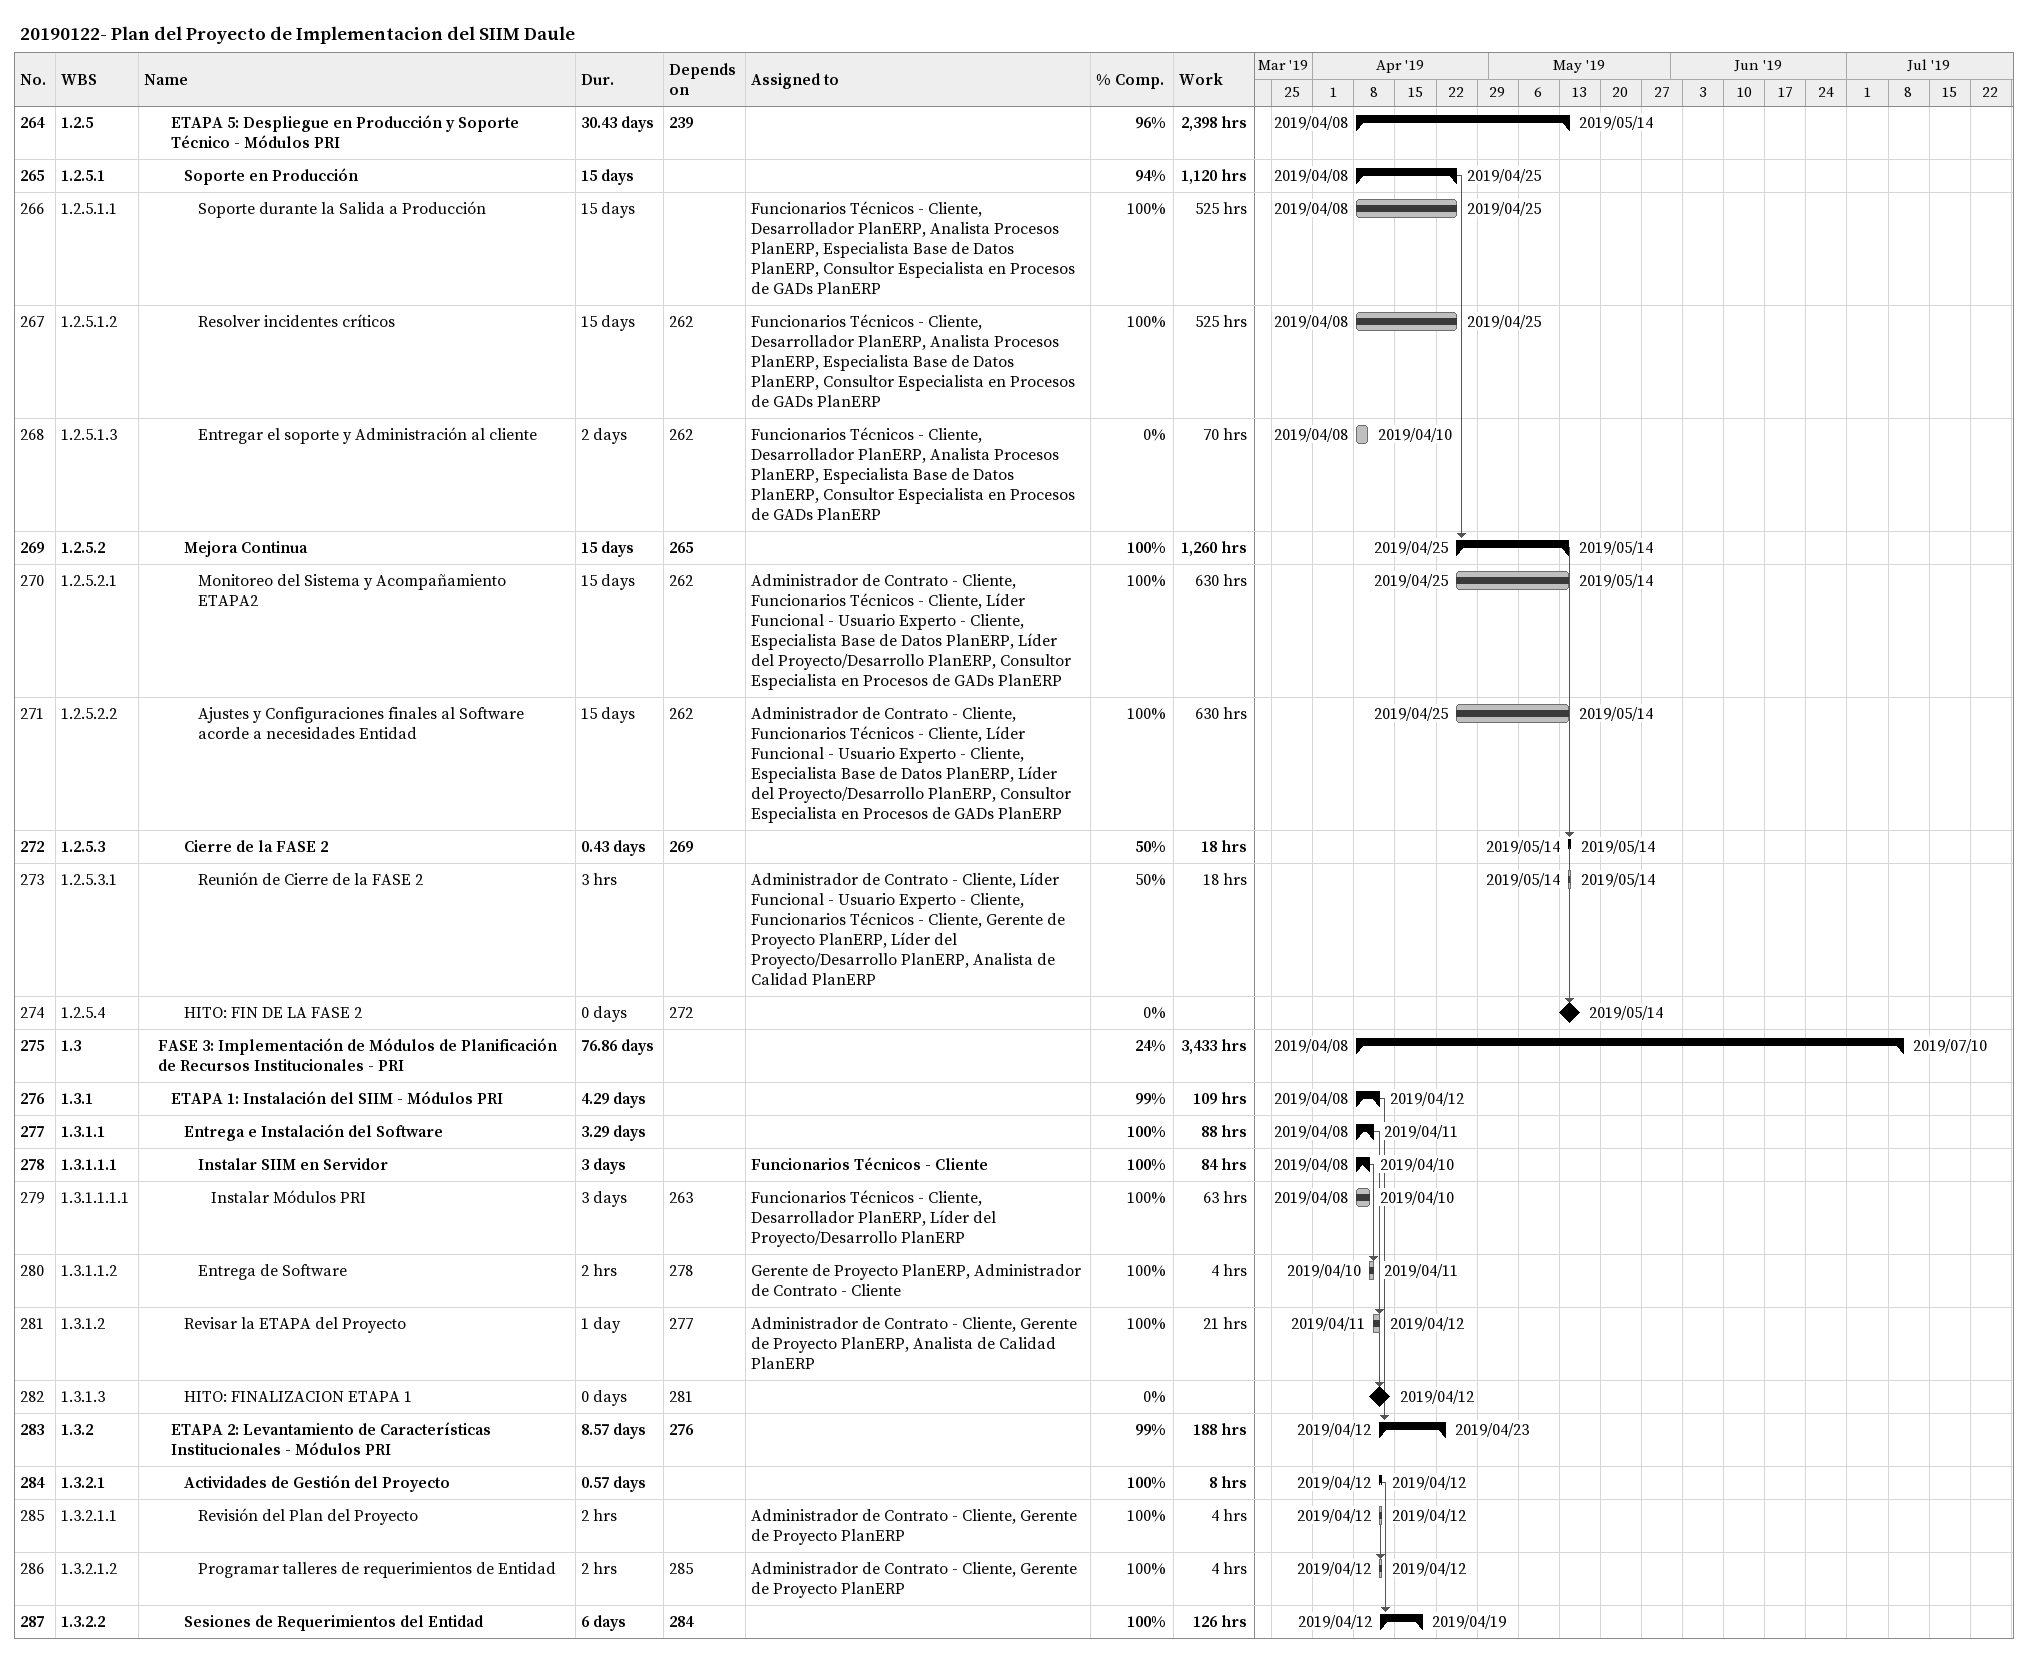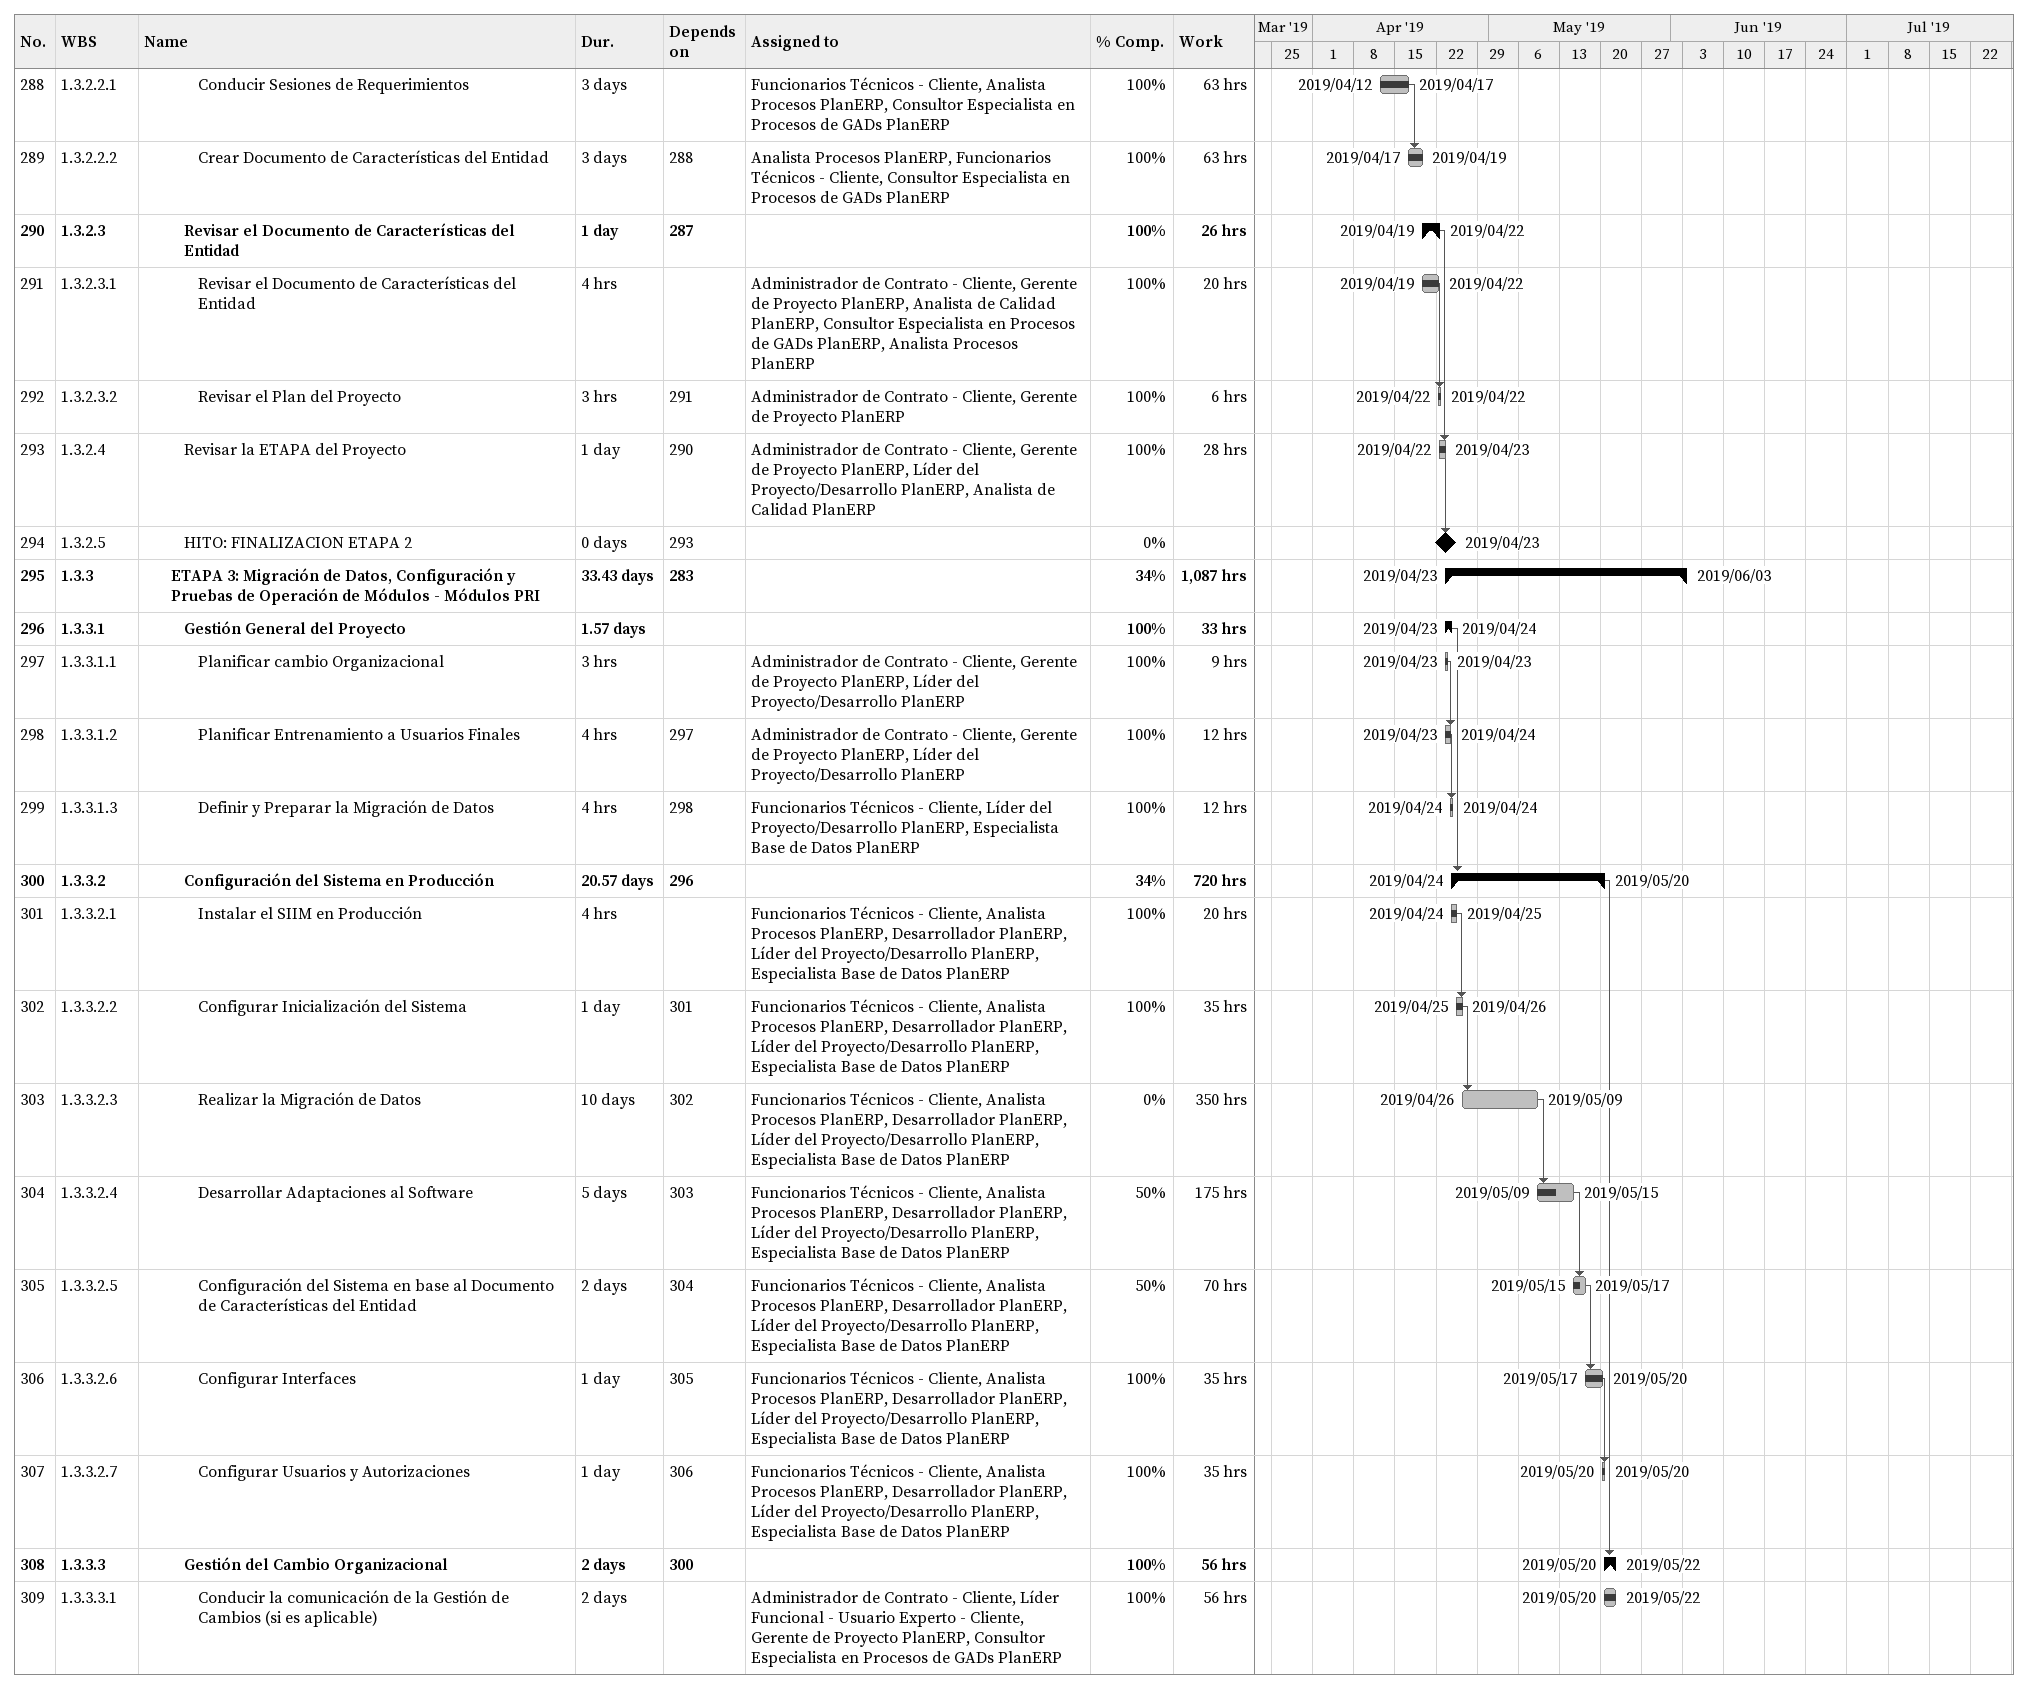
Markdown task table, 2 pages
20190122- Plan del Proyecto de Implementacion del SIIM Daule

| ID | WBS | Task | Duration | Start | Finish | Predecessors | Resources | % complete | Work (h) |
|---|---|---|---|---|---|---|---|---|---|
| 264 | 1.2.5 | **ETAPA 5: Despliegue en Producción y Soporte Técnico - Módulos PRI** | 30.43d | 2019-04-08 | 2019-05-14 | 239 |  | 96 | 2398 |
| 265 | 1.2.5.1 | **Soporte en Producción** | 15d | 2019-04-08 | 2019-04-25 |  |  | 94 | 1120 |
| 266 | 1.2.5.1.1 | Soporte durante la Salida a Producción | 15d | 2019-04-08 | 2019-04-25 |  | Funcionarios Técnicos - Cliente, Desarrollador PlanERP, Analista Procesos PlanERP, Especialista Base de Datos PlanERP, Consultor Especialista en Procesos de GADs PlanERP | 100 | 525 |
| 267 | 1.2.5.1.2 | Resolver incidentes críticos | 15d | 2019-04-08 | 2019-04-25 | 262 | Funcionarios Técnicos - Cliente, Desarrollador PlanERP, Analista Procesos PlanERP, Especialista Base de Datos PlanERP, Consultor Especialista en Procesos de GADs PlanERP | 100 | 525 |
| 268 | 1.2.5.1.3 | Entregar el soporte y Administración al cliente | 2d | 2019-04-08 | 2019-04-10 | 262 | Funcionarios Técnicos - Cliente, Desarrollador PlanERP, Analista Procesos PlanERP, Especialista Base de Datos PlanERP, Consultor Especialista en Procesos de GADs PlanERP | 0 | 70 |
| 269 | 1.2.5.2 | **Mejora Continua** | 15d | 2019-04-25 | 2019-05-14 | 265 |  | 100 | 1260 |
| 270 | 1.2.5.2.1 | Monitoreo del Sistema y Acompañamiento ETAPA2 | 15d | 2019-04-25 | 2019-05-14 | 262 | Administrador de Contrato - Cliente, Funcionarios Técnicos - Cliente, Líder Funcional - Usuario Experto - Cliente, Especialista Base de Datos PlanERP, Líder del Proyecto/Desarrollo PlanERP, Consultor Especialista en Procesos de GADs PlanERP | 100 | 630 |
| 271 | 1.2.5.2.2 | Ajustes y Configuraciones finales al Software acorde a necesidades Entidad | 15d | 2019-04-25 | 2019-05-14 | 262 | Administrador de Contrato - Cliente, Funcionarios Técnicos - Cliente, Líder Funcional - Usuario Experto - Cliente, Especialista Base de Datos PlanERP, Líder del Proyecto/Desarrollo PlanERP, Consultor Especialista en Procesos de GADs PlanERP | 100 | 630 |
| 272 | 1.2.5.3 | **Cierre de la FASE 2** | 0.43d | 2019-05-14 | 2019-05-14 | 269 |  | 50 | 18 |
| 273 | 1.2.5.3.1 | Reunión de Cierre de la FASE 2 | 3h | 2019-05-14 | 2019-05-14 |  | Administrador de Contrato - Cliente, Líder Funcional - Usuario Experto - Cliente, Funcionarios Técnicos - Cliente, Gerente de Proyecto PlanERP, Líder del Proyecto/Desarrollo PlanERP, Analista de Calidad PlanERP | 50 | 18 |
| 274 | 1.2.5.4 | HITO: FIN DE LA FASE 2 | 0d | 2019-05-14 | 2019-05-14 | 272 |  | 0 |  |
| 275 | 1.3 | **FASE 3: Implementación de Módulos de Planificación de Recursos Institucionales - PRI** | 76.86d | 2019-04-08 | 2019-07-10 |  |  | 24 | 3433 |
| 276 | 1.3.1 | **ETAPA 1: Instalación del SIIM - Módulos PRI** | 4.29d | 2019-04-08 | 2019-04-12 |  |  | 99 | 109 |
| 277 | 1.3.1.1 | **Entrega e Instalación del Software** | 3.29d | 2019-04-08 | 2019-04-11 |  |  | 100 | 88 |
| 278 | 1.3.1.1.1 | **Instalar SIIM en Servidor** | 3d | 2019-04-08 | 2019-04-10 |  | Funcionarios Técnicos - Cliente | 100 | 84 |
| 279 | 1.3.1.1.1.1 | Instalar Módulos PRI | 3d | 2019-04-08 | 2019-04-10 | 263 | Funcionarios Técnicos - Cliente, Desarrollador PlanERP, Líder del Proyecto/Desarrollo PlanERP | 100 | 63 |
| 280 | 1.3.1.1.2 | Entrega de Software | 2h | 2019-04-10 | 2019-04-11 | 278 | Gerente de Proyecto PlanERP, Administrador de Contrato - Cliente | 100 | 4 |
| 281 | 1.3.1.2 | Revisar la ETAPA del Proyecto | 1d | 2019-04-11 | 2019-04-12 | 277 | Administrador de Contrato - Cliente, Gerente de Proyecto PlanERP, Analista de Calidad PlanERP | 100 | 21 |
| 282 | 1.3.1.3 | HITO: FINALIZACION ETAPA 1 | 0d | 2019-04-12 | 2019-04-12 | 281 |  | 0 |  |
| 283 | 1.3.2 | **ETAPA 2: Levantamiento de Características Institucionales - Módulos PRI** | 8.57d | 2019-04-12 | 2019-04-23 | 276 |  | 99 | 188 |
| 284 | 1.3.2.1 | **Actividades de Gestión del Proyecto** | 0.57d | 2019-04-12 | 2019-04-12 |  |  | 100 | 8 |
| 285 | 1.3.2.1.1 | Revisión del Plan del Proyecto | 2h | 2019-04-12 | 2019-04-12 |  | Administrador de Contrato - Cliente, Gerente de Proyecto PlanERP | 100 | 4 |
| 286 | 1.3.2.1.2 | Programar talleres de requerimientos de Entidad | 2h | 2019-04-12 | 2019-04-12 | 285 | Administrador de Contrato - Cliente, Gerente de Proyecto PlanERP | 100 | 4 |
| 287 | 1.3.2.2 | **Sesiones de Requerimientos del Entidad** | 6d | 2019-04-12 | 2019-04-19 | 284 |  | 100 | 126 |
| 288 | 1.3.2.2.1 | Conducir Sesiones de Requerimientos | 3d | 2019-04-12 | 2019-04-17 |  | Funcionarios Técnicos - Cliente, Analista Procesos PlanERP, Consultor Especialista en Procesos de GADs PlanERP | 100 | 63 |
| 289 | 1.3.2.2.2 | Crear Documento de Características del Entidad | 3d | 2019-04-17 | 2019-04-19 | 288 | Analista Procesos PlanERP, Funcionarios Técnicos - Cliente, Consultor Especialista en Procesos de GADs PlanERP | 100 | 63 |
| 290 | 1.3.2.3 | **Revisar el Documento de Características del Entidad** | 1d | 2019-04-19 | 2019-04-22 | 287 |  | 100 | 26 |
| 291 | 1.3.2.3.1 | Revisar el Documento de Características del Entidad | 4h | 2019-04-19 | 2019-04-22 |  | Administrador de Contrato - Cliente, Gerente de Proyecto PlanERP, Analista de Calidad PlanERP, Consultor Especialista en Procesos de GADs PlanERP, Analista Procesos PlanERP | 100 | 20 |
| 292 | 1.3.2.3.2 | Revisar el Plan del Proyecto | 3h | 2019-04-22 | 2019-04-22 | 291 | Administrador de Contrato - Cliente, Gerente de Proyecto PlanERP | 100 | 6 |
| 293 | 1.3.2.4 | Revisar la ETAPA del Proyecto | 1d | 2019-04-22 | 2019-04-23 | 290 | Administrador de Contrato - Cliente, Gerente de Proyecto PlanERP, Líder del Proyecto/Desarrollo PlanERP, Analista de Calidad PlanERP | 100 | 28 |
| 294 | 1.3.2.5 | HITO: FINALIZACION ETAPA 2 | 0d | 2019-04-23 | 2019-04-23 | 293 |  | 0 |  |
| 295 | 1.3.3 | **ETAPA 3: Migración de Datos, Configuración y Pruebas de Operación de Módulos - Módulos PRI** | 33.43d | 2019-04-23 | 2019-06-03 | 283 |  | 34 | 1087 |
| 296 | 1.3.3.1 | **Gestión General del Proyecto** | 1.57d | 2019-04-23 | 2019-04-24 |  |  | 100 | 33 |
| 297 | 1.3.3.1.1 | Planificar cambio Organizacional | 3h | 2019-04-23 | 2019-04-23 |  | Administrador de Contrato - Cliente, Gerente de Proyecto PlanERP, Líder del Proyecto/Desarrollo PlanERP | 100 | 9 |
| 298 | 1.3.3.1.2 | Planificar Entrenamiento a Usuarios Finales | 4h | 2019-04-23 | 2019-04-24 | 297 | Administrador de Contrato - Cliente, Gerente de Proyecto PlanERP, Líder del Proyecto/Desarrollo PlanERP | 100 | 12 |
| 299 | 1.3.3.1.3 | Definir y Preparar la Migración de Datos | 4h | 2019-04-24 | 2019-04-24 | 298 | Funcionarios Técnicos - Cliente, Líder del Proyecto/Desarrollo PlanERP, Especialista Base de Datos PlanERP | 100 | 12 |
| 300 | 1.3.3.2 | **Configuración del Sistema en Producción** | 20.57d | 2019-04-24 | 2019-05-20 | 296 |  | 34 | 720 |
| 301 | 1.3.3.2.1 | Instalar el SIIM en Producción | 4h | 2019-04-24 | 2019-04-25 |  | Funcionarios Técnicos - Cliente, Analista Procesos PlanERP, Desarrollador PlanERP, Líder del Proyecto/Desarrollo PlanERP, Especialista Base de Datos PlanERP | 100 | 20 |
| 302 | 1.3.3.2.2 | Configurar Inicialización del Sistema | 1d | 2019-04-25 | 2019-04-26 | 301 | Funcionarios Técnicos - Cliente, Analista Procesos PlanERP, Desarrollador PlanERP, Líder del Proyecto/Desarrollo PlanERP, Especialista Base de Datos PlanERP | 100 | 35 |
| 303 | 1.3.3.2.3 | Realizar la Migración de Datos | 10d | 2019-04-26 | 2019-05-09 | 302 | Funcionarios Técnicos - Cliente, Analista Procesos PlanERP, Desarrollador PlanERP, Líder del Proyecto/Desarrollo PlanERP, Especialista Base de Datos PlanERP | 0 | 350 |
| 304 | 1.3.3.2.4 | Desarrollar Adaptaciones al Software | 5d | 2019-05-09 | 2019-05-15 | 303 | Funcionarios Técnicos - Cliente, Analista Procesos PlanERP, Desarrollador PlanERP, Líder del Proyecto/Desarrollo PlanERP, Especialista Base de Datos PlanERP | 50 | 175 |
| 305 | 1.3.3.2.5 | Configuración del Sistema en base al Documento de Características del Entidad | 2d | 2019-05-15 | 2019-05-17 | 304 | Funcionarios Técnicos - Cliente, Analista Procesos PlanERP, Desarrollador PlanERP, Líder del Proyecto/Desarrollo PlanERP, Especialista Base de Datos PlanERP | 50 | 70 |
| 306 | 1.3.3.2.6 | Configurar Interfaces | 1d | 2019-05-17 | 2019-05-20 | 305 | Funcionarios Técnicos - Cliente, Analista Procesos PlanERP, Desarrollador PlanERP, Líder del Proyecto/Desarrollo PlanERP, Especialista Base de Datos PlanERP | 100 | 35 |
| 307 | 1.3.3.2.7 | Configurar Usuarios y Autorizaciones | 1d | 2019-05-20 | 2019-05-20 | 306 | Funcionarios Técnicos - Cliente, Analista Procesos PlanERP, Desarrollador PlanERP, Líder del Proyecto/Desarrollo PlanERP, Especialista Base de Datos PlanERP | 100 | 35 |
| 308 | 1.3.3.3 | **Gestión del Cambio Organizacional** | 2d | 2019-05-20 | 2019-05-22 | 300 |  | 100 | 56 |
| 309 | 1.3.3.3.1 | Conducir la comunicación de la Gestión de Cambios (si es aplicable) | 2d | 2019-05-20 | 2019-05-22 |  | Administrador de Contrato - Cliente, Líder Funcional - Usuario Experto - Cliente, Gerente de Proyecto PlanERP, Consultor Especialista en Procesos de GADs PlanERP | 100 | 56 |
